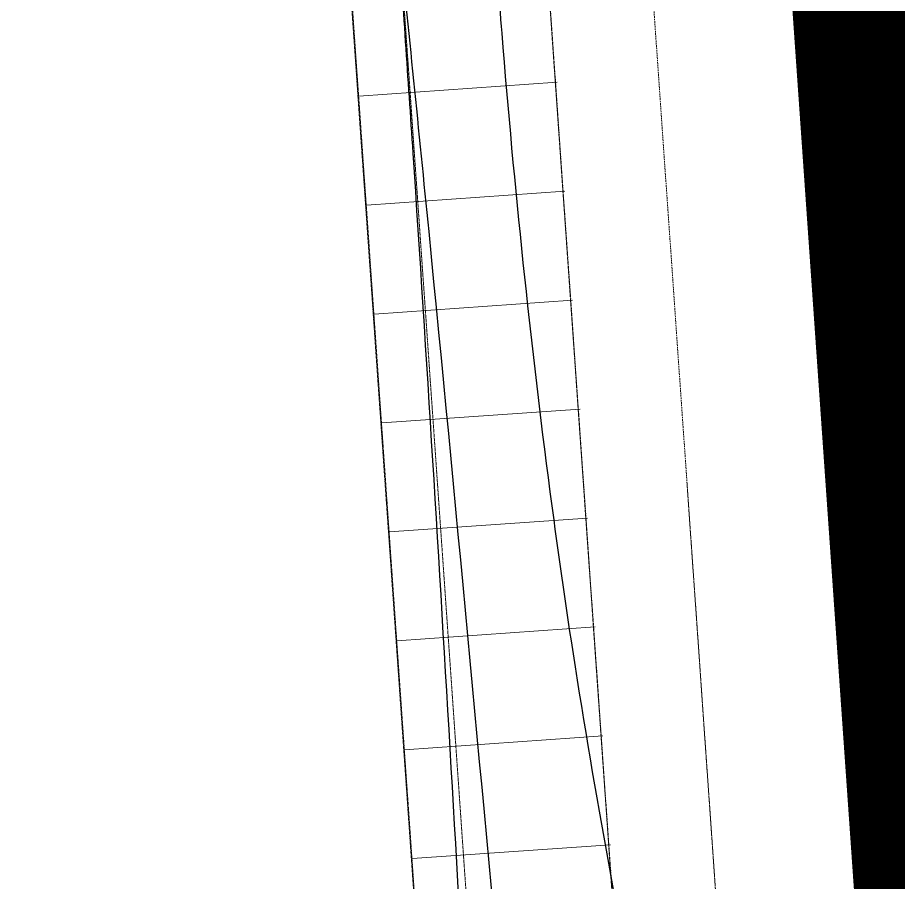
# Model space of a CAD drawing. Header units: millimetres. Extents: x 306 to 836129804, y -168137 to 818603917.
# Drawn here: x 834577769 to 834580329, y 818039130 to 818041644 of the extents above; entities that cross this region are included whole.
import ezdxf

# ---------------------------------------------------------------- set-up
doc = ezdxf.new("R2010")
doc.units = ezdxf.units.MM
doc.header["$LTSCALE"] = 3
for name, pattern in [('ACAD_ISO03W100', [30, 12, -18]), ('B0606', [0.7813, 0.39065, -0.39065]), ('B0701', [2.34375, 1.5625, -0.78125]), ('DASHED', [0.75, 0.5, -0.25])]:
    doc.linetypes.add(name, pattern=pattern)
for name, color, linetype in [('_base', 251, 'Continuous'), ('_LTC', 251, 'Continuous'), ('_PARCEL BOUNDARY', 10, 'DASHED')]:
    doc.layers.add(name, color=color, linetype=linetype)
for name, color, linetype, lineweight in [('Eva-New', 1, 'ACAD_ISO03W100', 18), ('UAJ-23FLOR-h', 251, 'Continuous', 9), ('UAJ-23FLOR-y', 251, 'B0701', 9)]:
    doc.layers.add(name, color=color, linetype=linetype, lineweight=lineweight)

# ---------------------------------------------------------------- blocks, each defined once
blk = doc.blocks.new('3A35X-MAGP-P-LD-00-0')
at = {"layer": '_base'}
blk.add_open_spline([(834580271.7134695, 818034947.3404132), (834580257.1566595, 818035026.8886744), (834580242.7142589, 818035104.8656603), (834580213.8547583, 818035260.6830279), (834580199.4417845, 818035338.501133), (834580170.6762984, 818035493.8109006), (834580156.3251891, 818035571.2949879), (834580127.7058786, 818035725.81553), (834580113.4427036, 818035802.8248448), (834580092.2893298, 818035917.0355198), (834580085.3559922, 818035954.4697927), (834580077.390078, 818035997.4791216), (834579916.4188201, 818036870.1710453), (834579680.7491667, 818038147.8339413), (834579413.9832377, 818039568.3730307), (834579274.3936105, 818040563.267798), (834579202.0513198, 818041259.5193166), (834579160.7676394, 818041811.9620132), (834579153.251795, 818041918.6207175), (834579060.6599355, 818041912.1478366), (834578968.0680758, 818041905.6749551), (834578875.4762161, 818041899.2020736)], degree=3, knots=[0, 0, 0, 0, 237.8556610553269, 237.8556610553269, 475.7113221106529, 475.7113221106529, 713.5669831659798, 713.5669831659798, 951.4226442213057, 951.4226442213057, 1067.744440322133, 1067.744440322133, 1067.744440322133, 3730.200669671051, 4965.708249005332, 5402.64856634026, 6743.836779005166, 7064.606909264454, 7064.606909264454, 7064.606909264454, 8340.387139802668, 8340.387139802668, 8340.387139802668, 8340.387139802668], dxfattribs=at)
blk = doc.blocks.new('FAC-00-0')
at = {"layer": '_LTC', "flags": 128}
blk.add_lwpolyline([(834576947.0611, 818030242.089455, 0.4348909870670634), (834580797.5780743, 818034190.0690883), (834579441.9838018, 818053593.5648386, 0.4143833128309172), (834578374.2232474, 818054521.3300987), (834562955.8694031, 818053443.4689732, 0.09590282637375637), (834550785.3611113, 818050490.7296702, 0.1670571996073876), (834535519.6165117, 818035932.5003638, 2.508147936599164)], format="xyb", dxfattribs=at)
at = {"layer": '_LTC'}
for points, knots in [([(834580271.7134694, 818034947.3404132), (834580257.1566594, 818035026.8886744), (834580242.7142588, 818035104.8656603), (834580213.8547581, 818035260.6830279), (834580199.4417844, 818035338.501133), (834580170.6762983, 818035493.8109006), (834580156.325189, 818035571.2949879), (834580127.7058785, 818035725.81553), (834580113.4427035, 818035802.8248448), (834580092.2893296, 818035917.0355198), (834580085.3559921, 818035954.4697927), (834580077.3900778, 818035997.4791216), (834579916.41882, 818036870.1710453), (834579680.7491666, 818038147.8339413), (834579413.9832376, 818039568.3730307), (834579274.3936104, 818040563.267798), (834579202.0513197, 818041259.5193166), (834579160.7676393, 818041811.9620132), (834579153.2517949, 818041918.6207175), (834579060.6599354, 818041912.1478366), (834578968.0680757, 818041905.6749551), (834578875.476216, 818041899.2020736)], [0, 0, 0, 0, 237.8556610553269, 237.8556610553269, 475.7113221106529, 475.7113221106529, 713.5669831659798, 713.5669831659798, 951.4226442213057, 951.4226442213057, 1067.744440322133, 1067.744440322133, 1067.744440322133, 3730.200669671051, 4965.708249005332, 5402.64856634026, 6743.836779005166, 7064.606909264454, 7064.606909264454, 7064.606909264454, 8340.387139802668, 8340.387139802668, 8340.387139802668, 8340.387139802668]), ([(834580271.1096342, 818021008.2324462, 13699.99999999997), (834580270.551387, 818021024.2677512), (834580268.874086, 818021040.2248595, 13699.99999999999), (834580267.7563117, 818021056.2210662, 13699.99999999998), (834580181.103108, 818022301.7230911), (834580094.0350399, 818023547.1961263), (834580006.9669715, 818024792.6691617), (834579728.1369119, 818028506.6162714), (834579361.2044426, 818033394.0655822), (834579066.2396815, 818038884.2348518), (834578945.480875, 818040871.10015), (834578889.5015762, 818041682.937103), (834578875.476216, 818041899.2020736), (834578905.265652, 818041606.9202672), (834579014.8303174, 818040531.9164138), (834579228.5315945, 818038192.8699493), (834579428.563846, 818036147.6696717), (834579552.010506, 818034885.5074883), (834579873.8612906, 818030281.5664743), (834580195.712075, 818025677.6254604), (834580500.3832827, 818021323.1337729)], [0, 0, 0, 0, 1, 1, 1, 3746.538061933388, 3746.538061933388, 3746.538061933388, 14919.15775847071, 18449.38945613005, 20240.53077136857, 20890.67934422696, 20890.67934422696, 20890.67934422696, 21772.06415537719, 24132.38665182641, 27936.93947994479, 27936.93947994479, 27936.93947994479, 41782.47114495328, 41782.47114495328, 41782.47114495328, 41782.47114495328])]:
    blk.add_open_spline(points, degree=3, knots=knots, dxfattribs=at)
blk = doc.blocks.new('PB1')
at = {"layer": '_PARCEL BOUNDARY', "ltscale": 5, "const_width": 382.5, "flags": 128}
blk.add_lwpolyline([(834579180.0000008, 817441477.0994015), (834578344.0000008, 817453448.0992794), (834623997.0000008, 817456639.0992794), (834629227.0000008, 817381823.0992794), (834583575.0000008, 817378615.0994015)], close=True, dxfattribs=at)

msp = doc.modelspace()

# ---------------------------------------------------------------- block references
msp.add_blockref('FAC-00-0', (0, 0))

# ---------------------------------------------------------------- next in the draw order: hatches: boundary and pattern name
at = {"layer": 'Eva-New', "linetype": 'Continuous', "ltscale": 0.01}
h = msp.add_hatch(dxfattribs=at)
h.set_pattern_fill('ANSI31', color=8, scale=350, angle=4)
h.set_pattern_definition([(49, (0, 0), (-838.6710210225554, 729.0455959657013), [])])
edge = h.paths.add_edge_path()
edge.add_arc((834611513.5385946, 818068145.3264505), 14099.99999968531, 55.19002574308559, 154.5596091027724)
edge.add_line((834598780.7776825, 818074202.2893481), (834595240.3911003, 818066761.4558462))
edge.add_arc((834589822.417787, 818069339.3552195), 6000.000000233124, 273.9989064334658, 334.5546563119141, ccw=False)
edge.add_line((834590240.8423903, 818063353.9629304), (834585554.5350056, 818063026.3542768))
edge.add_arc((834584989.6617913, 818071106.6338656), 8099.999998867221, 264.220048196886, 273.9989064322582, ccw=False)
edge.add_line((834584173.925572, 818063047.8142), (834580415.7397891, 818063428.2282544))
edge.add_arc((834579106.5335116, 818050494.3201492), 12999.99999816069, 84.2200481985661, 93.99077919798958)
edge.add_line((834578201.7864021, 818063462.7985727), (834574221.9197499, 818063185.1428037))
edge.add_arc((834573731.4752913, 818070170.6889209), 7002.741628984699, 184.518270925359, 274.0160585979712, ccw=False)
edge.add_arc((834553791.0620614, 818068592.8452796), 13000.0000005708, 4.527501078735133, 25.16518805878682)
edge.add_line((834565557.174624, 818074120.828201), (834563375.7160238, 818078763.9842684))
edge.add_arc((834569692.9588658, 818081779.3520507), 6999.999999030279, 186.261998653722, 205.5162346975632, ccw=False)
edge.add_line((834562734.724241, 818081015.8267443), (834561851.4163579, 818093822.5155479))
edge.add_arc((834568795.7761757, 818094576.8707228), 6985.211880096444, 103.79340942041148, 186.1996435070692, ccw=False)
edge.add_line((834567130.3497419, 818101360.6410463), (834607738.9713905, 818104323.6446342))
edge.add_arc((834606780.3295362, 818117304.0183489), 13015.72495013958, 274.223807264846, 392.8596289379157)
edge.add_arc((834623587.3262396, 818128173.8785237), 6999.999999836902, 183.9989136523716, 212.9539425140163, ccw=False)
edge.add_line((834616604.3686309, 818127685.7156067), (834614554.4666462, 818157541.1841724))
edge.add_line((834614554.4666462, 818157541.1841724), (834608569.0701823, 818157122.7809477))
edge.add_line((834608569.0701823, 818157122.7809477), (834610618.9763948, 818127267.2902491))
edge.add_arc((834623587.3262378, 818128173.8785231), 12999.99999806346, 183.9989136508734, 212.8579348742854)
edge.add_arc((834606785.1724918, 818117301.6086594), 7012.974383020965, -85.87050168941721, 32.994913872568816, ccw=False)
edge.add_line((834607290.1835088, 818110306.8410742), (834542916.4285616, 818105772.5570611))
edge.add_line((834542916.4285616, 818105772.5570611), (834543332.168679, 818099784.931535))
edge.add_line((834543332.168679, 818099784.931535), (834548339.9487058, 818100139.6961751))
edge.add_arc((834548849.6206386, 818093135.5706489), 7022.644791367745, 1.917894415990986, 94.16192873604791, ccw=False)
edge.add_line((834555868.3314306, 818093370.5997602), (834556822.6031799, 818079614.5109141))
edge.add_arc((834565030.3921052, 818080333.9384184), 8239.258156901009, 185.0092761133849, 211.2767633085009)
edge.add_line((834557988.549832, 818076056.3418531), (834560014.6381451, 818071842.7746612))
edge.add_arc((834553704.8687762, 818068780.019501), 7013.81912084653, -83.41200971856142, 25.89188562423311, ccw=False)
edge.add_line((834554509.5567249, 818061812.5137804), (834511331.2743995, 818058806.1397856))
edge.add_arc((834510845.0625758, 818065789.233517), 6999.999999933733, 141.8798806352492, 273.9829049167347, ccw=False)
edge.add_arc((834495100.3448526, 818078140.8887452), 13011.48484009153, 321.889271565979, 363.9966433354928)
edge.add_line((834508080.187521, 818079047.7636253), (834507303.147802, 818090245.0026575))
edge.add_arc((834514286.1054543, 818090733.1649512), 6999.999999943095, 94.21783473311712, 183.9989085377374, ccw=False)
edge.add_line((834513771.2650272, 818097714.206373), (834514324.2611847, 818097754.9889383))
edge.add_line((834514324.2611847, 818097754.9889383), (834515094.2032907, 818097812.2750338))
edge.add_arc((834515888.7804214, 818090839.1162039), 7018.283043878132, 4.391191596629085, 96.50069787772958, ccw=False)
edge.add_line((834522886.4615402, 818091376.4762715), (834523318.1003574, 818085091.4654405))
edge.add_line((834523318.1003574, 818085091.4654405), (834529307.3396509, 818085510.1591995))
edge.add_line((834529307.3396509, 818085510.1591995), (834528870.5492542, 818091758.2633296))
edge.add_arc((834535853.5069062, 818092246.4256233), 6999.999999586337, 93.99890853307471, 183.9989085379415, ccw=False)
edge.add_line((834535365.3446131, 818099229.3832753), (834540639.8020831, 818099596.5330453))
edge.add_line((834540639.8020831, 818099596.5330453), (834540220.7704337, 818105616.323317))
edge.add_line((834540220.7704337, 818105616.323317), (834513376.0995728, 818103738.6078113))
edge.add_arc((834514284.2614373, 818090770.3680685), 13000.00000003277, 94.00586599802176, 183.991117880833)
edge.add_line((834501315.7883602, 818089865.5443004), (834502093.999344, 818078618.6765761))
edge.add_arc((834495110.6965383, 818078135.4768907), 7000.000000828009, -66.13857842422561, 3.9581909098961887, ccw=False)
edge.add_arc((834495110.6965395, 818078135.4768903), 6999.999999981786, 273.99870041279297, 293.8614215680351, ccw=False)
edge.add_line((834495598.8334678, 818071152.5174648), (834484038.0252761, 818070344.3705096))
edge.add_arc((834484944.5652856, 818057376.0172908), 12999.99999985473, 3.998699986240524, 93.99870041178127, ccw=False)
edge.add_line((834497912.918511, 818058282.557204), (834498850.7850932, 818044866.0656179))
edge.add_arc((834505832.5325971, 818045382.0451274), 7000.788031506466, 153.5175844556254, 184.2267069343446, ccw=False)
edge.add_arc((834505831.7802428, 818045382.3021698), 7000.000000506094, 93.9907792036035, 153.5167215738451, ccw=False)
edge.add_line((834505344.6087215, 818052365.3290147), (834578107.7560652, 818057441.656797))
edge.add_arc((834579012.5031768, 818044473.1783768), 12999.99999509848, 84.22004763743712, 93.99077920788699, ccw=False)
edge.add_line((834580321.7095807, 818057407.0864662), (834583663.296837, 818057068.8416442))
edge.add_arc((834584972.5032473, 818070002.7497832), 13000.00004509936, 264.2200476312211, 273.9989064308502)
edge.add_line((834585879.0898904, 818057034.399779), (834609493.5669917, 818058685.2319609))
edge.add_arc((834609981.7373167, 818051702.1557314), 7000.118848462731, -19.364931974248975, 93.99890643048622, ccw=False)
edge.add_arc((834628850.3650681, 818045070.4409646), 13000.00000042529, 160.6350680240969, 183.9989064535735)
edge.add_line((834615882.0151088, 818044163.8543195), (834619634.348526, 817990488.2644923))
edge.add_arc((834610656.2600935, 817989860.627584), 8999.999999519287, -86.01194112060227, 3.998906454734822, ccw=False)
edge.add_line((834611282.1972058, 817980882.4204844), (834602812.2813497, 817980291.9201078))
edge.add_line((834602812.2813497, 817980291.9201078), (834603230.7061716, 817974306.527834))
edge.add_line((834603230.7061716, 817974306.527834), (834611717.6719617, 817974898.2168859))
edge.add_arc((834612343.6090722, 817965920.0097858), 8999.999999977357, 3.8734655887747067, 93.98805886777768, ccw=False)
edge.add_line((834621323.0501077, 817966527.9889727), (834621688.4984579, 817961112.7419763))
edge.add_line((834621688.4984579, 817961112.7419763), (834627673.3989117, 817961529.9934386))
edge.add_line((834627673.3989117, 817961529.9934386), (834621867.801321, 818044576.6440177))
edge.add_arc((834628850.6858916, 818045064.8011855), 6999.926738671702, 160.627157224399, 183.9989083996896, ccw=False)
edge.add_arc((834609980.9204334, 818051699.8431354), 13002.36888268257, 340.6271572335476, 454.0111039654658)
edge.add_line((834609071.4073162, 818064670.3628802), (834607456.5171404, 818064557.3573512))
edge.add_arc((834607170.3486158, 818068550.9500543), 4003.832551789663, 155.6211224779758, 274.0986331619272, ccw=False)
edge.add_line((834603523.5142193, 818070203.6066998), (834604195.8682836, 818071618.3222857))
edge.add_arc((834611513.5386757, 818068145.3264558), 8100.000000027051, 54.14039305783359, 154.6107958035704, ccw=False)
edge.add_arc((834623873.9558088, 818085245.9413723), 13000.02232763516, 234.1403928659832, 234.163197705768)
edge.add_line((834616262.7220054, 818074706.9802988), (834619562.6153525, 818079722.129262))
at = {"layer": 'UAJ-23FLOR-h', "linetype": 'B0606'}
h = msp.add_hatch(dxfattribs=at)
h.set_pattern_fill('ANSI31', color=256, scale=100, angle=318.9990325200954)
h.set_pattern_definition([(3.99903252009539, (834579238.0972458, 818042085.4718839), (-22.14233225739171, 316.7269598916442), [])])
h.paths.add_polyline_path([(834579928.3556485, 818024716.7853079), (834578717.062681, 818042044.0737219), (834579294.5674711, 818042078.8661103), (834580459.4667916, 818025330.3170756)])

# ---------------------------------------------------------------- next in the draw order: linework, layer by layer
for points in [[(834578706.405762, 818042188.3070061), (834578856.1098981, 818042198.7729973), (834580066.8237352, 818024879.948651), (834580589.1177208, 818024916.4608612), (834585355.7872447, 817956731.2427877), (834585203.0017751, 817956767.454925), (834580450.2349168, 818024756.3858459), (834579927.5000083, 818024719.8472979), (834578706.405762, 818042188.3070061)], [(834578714.8595324, 818042038.3134332), (834579927.5003204, 818024719.8428346), (834580449.9433049, 818024756.3654602), (834584869.6388133, 817961534.2161422), (834585443.2389174, 817961574.3150281), (834580983.6614896, 818025366.9621586), (834580460.0232279, 818025329.6615404), (834579288.4536558, 818042078.497777), (834578717.062681, 818042044.0737219)]]:
    msp.add_lwpolyline(points, close=True, dxfattribs=at)
at = {"layer": 'UAJ-23FLOR-y'}
msp.add_lwpolyline([(834531907.7927644, 818043503.8494358), (834574350.4869905, 818046470.9191688, -0.4133805026892796), (834576276.6032345, 818044801.3121251), (834576467.2075093, 818042181.9421062), (834579567.500236, 818042398.6785848), (834583808.496284, 817981733.0001909)], format="xyb", dxfattribs=at)
for points in [[(834580294.3375413, 818001064.6580404), (834578877.7412171, 818012984.1970078), (834576987.0978029, 818040028.2201251), (834576495.8973763, 818039993.8814491), (834576364.4607825, 818041874.0270638), (834579289.1518779, 818042078.4875149), (834583508.8211529, 817981717.8797076), (834583363.120085, 817978696.7699823), (834583139.9115002, 817977113.8045213), (834583010.5412221, 817974543.6808987), (834583773.6731243, 817963625.4663097), (834583574.1600091, 817963611.5193825)], [(834579714.6885762, 818040293.2108113), (834583807.8186538, 817981742.6934072)]]:
    msp.add_lwpolyline(points, dxfattribs=at)

# ---------------------------------------------------------------- next in the draw order: block references
at = {"ltscale": 0.5}
msp.add_blockref('3A35X-MAGP-P-LD-00-0', (0, 0), dxfattribs=at)
msp.add_blockref('PB1', (-0.5600396394729614, 614971.3320208788))

doc.saveas('drawing.dxf')
